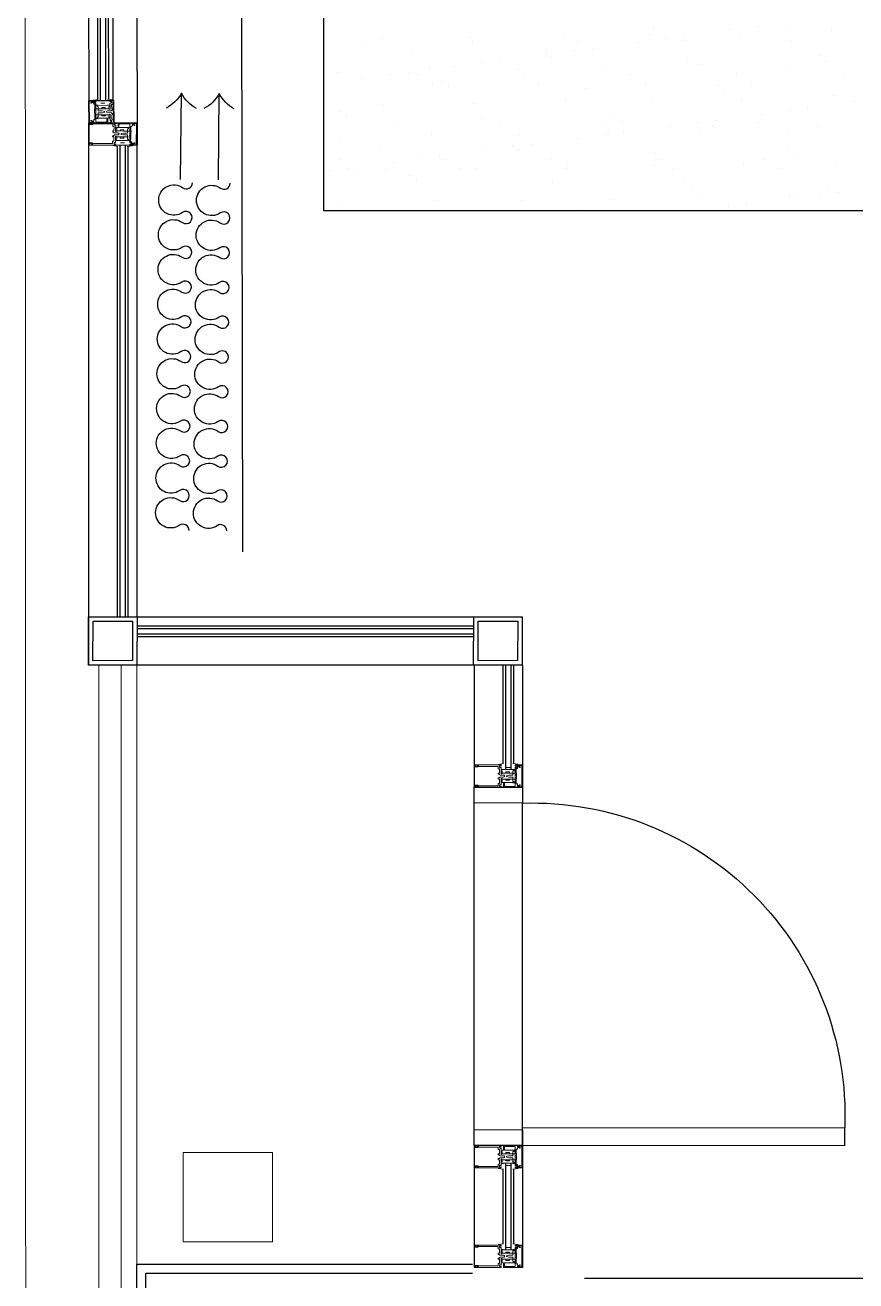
# Model space of a CAD drawing. Extents: x -678889171 to 586587, y -792238163 to 335485.
# Drawn here: x 66737 to 68593, y 58947 to 61753 of the extents above; entities that cross this region are included whole.
import ezdxf
from ezdxf.xclip import XClip

# ---------------------------------------------------------------- set-up
doc = ezdxf.new("R2010")
doc.units = 0
doc.header["$MEASUREMENT"] = 0
doc.header["$XCLIPFRAME"] = 2
doc.layers.get('0').update_dxf_attribs({"color": 8})
for name, color, linetype in [('9TH-FURN$0$I-EQPM', 252, 'Continuous'), ('9TH-FURN$0$I-FURN-FLOR', 252, 'Continuous'), ('9TH-FURN$0$I-FURN-PATT', 252, 'Continuous'), ('XR-A-9TH-FLOOR$0$A-SITE-PATT', 252, 'Continuous'), ('XR-A-9TH-FLOOR$0$A-WALL', 252, 'Continuous'), ('XR-A-TYP 00(OUTER)$0$A-DOOR', 252, 'Continuous'), ('XR-A-TYP 00(OUTER)$0$A-GLAZ', 252, 'Continuous'), ('XR-A-TYP 00(OUTER)$0$A-SEC-CLAD', 252, 'Continuous'), ('XR-A-TYP 00(OUTER)$0$A-SITE-PATT', 252, 'Continuous'), ('XR-A-TYP-4TH TO 10TH (OUTER)$0$A-DIM-IN', 252, 'Continuous'), ('XR-A-TYP-4TH TO 10TH (OUTER)$0$A-WALL', 252, 'Continuous'), ('XR-A-TYP40$0$XR-A-TYP-3-5-9-10$0$A-WALL', 252, 'Continuous')]:
    doc.layers.add(name, color=color, linetype=linetype)
for name, color, linetype, lineweight in [('XR-A-TYP 00(OUTER)$0$A-WALL-CMU', 252, 'Continuous', 50), ('XR-A-TYP 00(OUTER)$0$Main entrance$0$A-ELEV-GLAZ', 252, 'Continuous', 20), ('XR-A-TYP 00(OUTER)$0$xref units$0$A-ELEV-P1', 252, 'Continuous', 9), ('XR-A-TYP 00(OUTER)$0$xref units$0$A-FLOR-HRAL-P2', 252, 'Continuous', 20), ('XR-A-TYP 01(OUTER)$0$xref units$0$A-ELEV-P1', 252, 'Continuous', 9), ('XR-balcony drain (Tower A)$0$dim-in-m', 252, 'Continuous', 0)]:
    doc.layers.add(name, color=color, linetype=linetype, lineweight=lineweight)

# ---------------------------------------------------------------- blocks, each defined once
blk = doc.blocks.new('9TH-FURN$0$XREF_1BR$0$05BDRAPE')
for points in [[(-500, 0, 0.608416), (-485.7, 27.6, -0.608416), (-450, 96.6, -0.608416), (-414.3, 27.7, 1.932003), (-385.7, 27.7, -0.608416), (-350, 96.6, -0.608416), (-314.3, 27.7, 1.932003), (-285.7, 27.7, -0.608416), (-250, 96.6, -0.608416), (-214.3, 27.7, 1.932003), (-185.7, 27.7, -0.608416), (-150, 96.6, -0.608416), (-114.3, 27.7, 1.932003), (-85.7, 27.7, -0.608416), (-50, 96.6, -0.608416), (-14.3, 27.7, 0.608436), (0, 0, -0.608416)], [(0, 0, 0.608416), (14.3, 27.7, -0.608416), (50, 96.6, -0.608416), (85.7, 27.7, 1.932003), (114.3, 27.7, -0.608416), (150, 96.6, -0.608416), (185.7, 27.7, 1.932003), (214.3, 27.7, -0.608416), (250, 96.6, -0.608416), (285.7, 27.7, 1.932003), (314.3, 27.7, -0.608416), (350, 96.6, -0.608416), (385.7, 27.7, 1.932003), (414.3, 27.7, -0.608416), (450, 96.6, -0.608416), (485.7, 27.7, 0.608436), (500, 0, -0.608416)]]:
    blk.add_lwpolyline(points, format="xyb")
blk = doc.blocks.new('9TH-FURN$0$XREF_1BR$0$GUEST T1')
blk.add_line((-974.1, -13.6), (-1214.4, -13.6))
for centre, start, end in [((-1258, 72.1), 296.9731, 333.1823), ((-1258, -99.3), 26.8177, 63.0269)]:
    blk.add_arc(centre, 96.2, start, end)
at = {"xscale": -0.9651072330830278, "yscale": 0.9651072330830278, "zscale": 0.9651072330830278}
blk.add_blockref('9TH-FURN$0$XREF_1BR$0$05BDRAPE', (-482.6, -46.6), dxfattribs=at)
blk = doc.blocks.new('XR-A-TYP 00(OUTER)$0$m')
at = {"layer": 'XR-A-TYP 00(OUTER)$0$Main entrance$0$A-ELEV-GLAZ'}
for p, q in [((12663.8, 190964.2, 0), (12662.7, 190933.4, 0)), ((12663.8, 190964.2, 0), (12663.6, 190960.2, 0)), ((12664.2, 190975.7, 0), (12663.8, 190966.3, 0)), ((12664.2, 190975.7, 0), (12663.8, 190966.3, 0)), ((12714.1, 190973.9, 0), (12664.2, 190975.7, 0)), ((12665.3, 190964.8, 0), (12664.4, 190964.8, 0)), ((12665.3, 190964.8, 0), (12664.4, 190964.8, 0)), ((12664.9, 190966.7, 0), (12665.2, 190974.4, 0)), ((12665.5, 190966.6, 0), (12664.9, 190966.7, 0)), ((12665.1, 190965, 0), (12665.5, 190965, 0)), ((12665.2, 190974.4, 0), (12713, 190972.7, 0)), ((12668, 190970.6, 0), (12665.7, 190966.8, 0)), ((12668, 190964.7, 0), (12668.1, 190967.5, 0)), ((12670.4, 190964.6, 0), (12668, 190964.7, 0)), ((12668.1, 190967.5, 0), (12669.5, 190969.7, 0)), ((12671.6, 190961.6, 0), (12671.6, 190963.3, 0)), ((12681.8, 190961.3, 0), (12671.6, 190961.6, 0)), ((12682.3, 190961.8, 0), (12681.8, 190961.3, 0)), ((12688.4, 190961.6, 0), (12682.3, 190961.8, 0)), ((12685.8, 190959, 0), (12685.9, 190961.7, 0)), ((12688.7, 190961.2, 0), (12688.4, 190961.6, 0)), ((12689, 190961.6, 0), (12688.7, 190961.2, 0)), ((12695, 190961.3, 0), (12689, 190961.6, 0)), ((12691.4, 190958.8, 0), (12691.5, 190961.5, 0)), ((12695.5, 190960.8, 0), (12695, 190961.3, 0)), ((12705.7, 190960.4, 0), (12695.5, 190960.8, 0)), ((12705.8, 190962, 0), (12705.7, 190960.4, 0)), ((12709.5, 190963.2, 0), (12707.1, 190963.3, 0)), ((12708.4, 190968.3, 0), (12709.6, 190966, 0)), ((12708.9, 190961.4, 0), (12710.8, 190961.3, 0)), ((12709.6, 190966, 0), (12709.5, 190963.2, 0)), ((12712, 190965.1, 0), (12709.9, 190969.1, 0)), ((12712.8, 190965, 0), (12712.1, 190965, 0)), ((12712.1, 190963.3, 0), (12712.5, 190963.3, 0)), ((12713.1, 190963, 0), (12712.3, 190963.1, 0)), ((12713, 190972.7, 0), (12712.8, 190965, 0)), ((12713.6, 190958.5, 0), (12713.7, 190962.4, 0)), ((12713.8, 190964.5, 0), (12714.1, 190973.9, 0)), ((12716.3, 190952.6, 0), (12715.1, 190964.1, 0)), ((12662.7, 190933.4, 0), (12670.5, 190933.1, 0)), ((12664.9, 190936.7, 0), (12665.7, 190958.5, 0)), ((12670.6, 190935.2, 0), (12666.1, 190935.4, 0)), ((12667, 190959.7, 0), (12683.8, 190959.1, 0)), ((12671.1, 190933.7, 0), (12671.2, 190934.5, 0)), ((12674, 190955.5, 0), (12673.1, 190929, 0)), ((12673.7, 190959.4, 0), (12673.6, 190954.2, 0)), ((12676.6, 190954.1, 0), (12676.7, 190955.4, 0)), ((12681.8, 190953.9, 0), (12676.6, 190954.1, 0)), ((12678.6, 190938.1, 0), (12678.9, 190946, 0)), ((12681.2, 190938, 0), (12678.6, 190938.1, 0)), ((12678.9, 190946, 0), (12681.5, 190945.9, 0)), ((12681.8, 190953.9, 0), (12680.9, 190929.2, 0)), ((12680.9, 190930.1, 0), (12681.2, 190938, 0)), ((12681.5, 190945.9, 0), (12681.8, 190953.9, 0)), ((12681.8, 190953.9, 0), (12682, 190959.2, 0)), ((12682.6, 190953.8, 0), (12681.8, 190953.9, 0)), ((12683.1, 190953.8, 0), (12681.8, 190953.9, 0)), ((12683.3, 190959.1, 0), (12682, 190959.2, 0)), ((12683, 190954.1, 0), (12682.6, 190953.8, 0)), ((12683.3, 190953.8, 0), (12683, 190954.1, 0)), ((12684.8, 190953.8, 0), (12683.3, 190953.8, 0)), ((12683.8, 190959.1, 0), (12684.1, 190958.8, 0)), ((12684.1, 190958.8, 0), (12684.5, 190959.1, 0)), ((12684.5, 190959.1, 0), (12692.7, 190958.8, 0)), ((12685.1, 190954.1, 0), (12684.8, 190953.8, 0)), ((12685.4, 190953.7, 0), (12685.1, 190954.1, 0)), ((12685.5, 190933, 0), (12685.3, 190924.9, 0)), ((12686.3, 190953.7, 0), (12685.4, 190953.7, 0)), ((12686, 190944.6, 0), (12686.3, 190953.7, 0)), ((12687, 190940, 0), (12686, 190944.6, 0)), ((12690.2, 190944.5, 0), (12688.8, 190939.9, 0)), ((12689.5, 190924.8, 0), (12689.8, 190932.8, 0)), ((12690.5, 190953.6, 0), (12690.2, 190944.5, 0)), ((12691.4, 190953.5, 0), (12690.5, 190953.6, 0)), ((12691.7, 190953.8, 0), (12691.4, 190953.5, 0)), ((12692, 190953.5, 0), (12691.7, 190953.8, 0)), ((12693.5, 190953.4, 0), (12692, 190953.5, 0)), ((12692.7, 190958.8, 0), (12693, 190958.4, 0)), ((12693, 190958.4, 0), (12693.3, 190958.8, 0)), ((12693.3, 190958.8, 0), (12708.1, 190958.2, 0)), ((12693.9, 190953.8, 0), (12693.5, 190953.4, 0)), ((12695, 190953.4, 0), (12693.7, 190953.4, 0)), ((12695.2, 190958.7, 0), (12693.9, 190958.7, 0)), ((12694.2, 190953.4, 0), (12693.9, 190953.8, 0)), ((12694.1, 190928.8, 0), (12695, 190953.4, 0)), ((12695, 190953.4, 0), (12694.2, 190953.4, 0)), ((12694.2, 190929.6, 0), (12694.5, 190937.5, 0)), ((12694.5, 190937.5, 0), (12697.1, 190937.4, 0)), ((12694.7, 190945.5, 0), (12695, 190953.4, 0)), ((12697.4, 190945.4, 0), (12694.7, 190945.5, 0)), ((12695.2, 190958.7, 0), (12695, 190953.4, 0)), ((12695, 190953.4, 0), (12700.2, 190953.2, 0)), ((12697.1, 190937.4, 0), (12697.4, 190945.4, 0)), ((12700.2, 190953.2, 0), (12700.2, 190954.5, 0)), ((12702.9, 190954.4, 0), (12701.9, 190928, 0)), ((12703.4, 190958.4, 0), (12703.2, 190953.1, 0)), ((12707.4, 190937.8, 0), (12707.7, 190946.9, 0)), ((12707.8, 190960.1, 0), (12707.9, 190960.4, 0)), ((12711.4, 190958.1, 0), (12713.1, 190958, 0)), ((12711.8, 190960.2, 0), (12711.8, 190960, 0)), ((12662.5, 190927.7, 0), (12660.3, 190868.4)), ((12662.5, 190927.7, 0), (12660.3, 190868.4)), ((12664.6, 190928, 0), (12662.9, 190928.1, 0)), ((12665.5, 190921.1, 0), (12664, 190878.4)), ((12664.2, 190925.9, 0), (12664.2, 190926.1, 0)), ((12667.1, 190924.7, 0), (12665.2, 190924.8, 0)), ((12670.4, 190921.3, 0), (12666, 190921.5, 0)), ((12675.4, 190927.6, 0), (12667.9, 190927.9, 0)), ((12668.2, 190926, 0), (12668.2, 190925.8, 0)), ((12670.9, 190924.2, 0), (12670.8, 190921.7, 0)), ((12680.7, 190923.8, 0), (12670.9, 190924.2, 0)), ((12675.7, 190927.3, 0), (12675.4, 190927.6, 0)), ((12675.7, 190928.9, 0), (12675.8, 190930.3, 0)), ((12676, 190927.6, 0), (12675.7, 190927.3, 0)), ((12675.8, 190930.3, 0), (12680.9, 190930.1, 0)), ((12681.9, 190927.4, 0), (12676, 190927.6, 0)), ((12680.6, 190921.4, 0), (12680.7, 190923.8, 0)), ((12682.7, 190920.9, 0), (12681, 190920.9, 0)), ((12681.1, 190929, 0), (12682, 190929, 0)), ((12682.2, 190928.8, 0), (12682.1, 190927.6, 0)), ((12683.9, 190923.7, 0), (12683.2, 190923.7, 0)), ((12683.2, 190923.7, 0), (12683.2, 190921.3, 0)), ((12691.4, 190923.4, 0), (12690.7, 190923.5, 0)), ((12691.3, 190921, 0), (12691.4, 190923.4, 0)), ((12693.4, 190920.5, 0), (12691.7, 190920.6, 0)), ((12692.8, 190927.2, 0), (12692.9, 190928.4, 0)), ((12698.9, 190926.8, 0), (12693, 190927, 0)), ((12693.1, 190928.6, 0), (12693.9, 190928.6, 0)), ((12703.7, 190923, 0), (12693.9, 190923.3, 0)), ((12693.9, 190923.3, 0), (12693.9, 190920.9, 0)), ((12699.3, 190929.4, 0), (12694.2, 190929.6, 0)), ((12699.2, 190926.5, 0), (12698.9, 190926.8, 0)), ((12699.5, 190926.8, 0), (12699.2, 190926.5, 0)), ((12699.3, 190928.1, 0), (12699.3, 190929.4, 0)), ((12707, 190926.5, 0), (12699.5, 190926.8, 0)), ((12702.3, 190926.7, 0), (12702.5, 190932, 0)), ((12703.7, 190920.6, 0), (12703.7, 190923, 0)), ((12708.5, 190920, 0), (12704.1, 190920.1, 0)), ((12706.6, 190924.4, 0), (12706.6, 190924.6, 0)), ((12707.4, 190876.8), (12708.9, 190919.5, 0)), ((12709.5, 190923.2, 0), (12707.6, 190923.3, 0)), ((12712, 190926.3, 0), (12710.3, 190926.4, 0)), ((12710.3, 190866.6), (12712.4, 190925.9, 0)), ((12710.6, 190924.5, 0), (12710.5, 190924.2, 0)), ((12715.5, 190931.5, 0), (12713.5, 190920.1, 0)), ((12662.4, 190876.9), (12664, 190878.4)), ((12662.4, 190874.9), (12662.4, 190876.9)), ((12707.4, 190876.8), (12708.8, 190875.3)), ((12660.7, 190868.2), (12661.9, 190869.3)), ((12661.9, 190869.3), (12663.9, 190874.2)), ((12663.9, 190874.2), (12663, 190874.3)), ((12708.1, 190872.7), (12707.2, 190872.7)), ((12707.2, 190872.7), (12708.9, 190867.7)), ((12708.8, 190875.3), (12708.7, 190873.3)), ((12708.9, 190867.7), (12709.9, 190866.5))]:
    blk.add_line(p, q, dxfattribs=at)
at = {"layer": 'XR-A-TYP 00(OUTER)$0$Main entrance$0$A-ELEV-GLAZ', "elevation": 0}
blk.add_lwpolyline([(12709.6, 190866, 0.668179), (12709.8, 190866.3), (12708.1, 190868.2), (12707.1, 190868.2), (12707.2, 190872.7), (12707.9, 190872.7), (12706.6, 190875.1, 0.767327), (12706, 190875), (12705.7, 190867.4), (12665, 190868.9), (12665.2, 190876.4, 0.767327), (12664.7, 190876.6), (12663.2, 190874.3), (12663.9, 190874.2), (12663.7, 190869.7), (12662.7, 190869.8), (12660.8, 190868.1, 0.668179), (12661, 190867.7)], format="xyb", close=True, dxfattribs=at)
at = {"layer": 'XR-A-TYP 00(OUTER)$0$Main entrance$0$A-ELEV-GLAZ'}
for centre, radius, start, end in [((12665.1, 190966.2, 0), 1.27, 177.9564, 267.9564), ((12664.4, 190964.1, 0), 0.635, 87.9564, 177.9564), ((12664.4, 190964.1, 0), 0.635, 87.9564, 177.9564), ((12665.3, 190965.8, 0), 1.06, 267.9564, 69.2935), ((12665.5, 190965.8, 0), 0.847, 267.9564, 87.9564), ((12668.8, 190970.1, 0), 0.847, 327.9564, 147.9564), ((12670.4, 190963.3, 0), 1.27, 357.9564, 87.9564), ((12707.1, 190962, 0), 1.27, 87.9564, 177.9564), ((12708.9, 190960.3, 0), 1.06, 87.9564, 177.9564), ((12709.2, 190968.7, 0), 0.847, 27.9564, 207.9564), ((12710.8, 190960.2, 0), 1.06, 357.9564, 87.9564), ((12712.3, 190964.1, 0), 1.06, 106.6194, 267.9564), ((12712.1, 190964.1, 0), 0.847, 87.9564, 267.9564), ((12712.5, 190964.5, 0), 1.27, 267.9564, 357.9564), ((12713.1, 190962.4, 0), 0.635, 357.9564, 87.9564), ((12666.2, 190936.6, 0), 1.27, 177.9564, 267.9564), ((12666.9, 190958.4, 0), 1.27, 87.9564, 177.9564), ((12670.5, 190933.7, 0), 0.635, 267.9564, 357.9564), ((12670.5, 190934.6, 0), 0.635, 357.9564, 87.9564), ((12675.4, 190955.4, 0), 1.32, 357.9564, 177.9564), ((12687.7, 190932.9, 0), 2.12, 357.9564, 177.9564), ((12687.9, 190940.2, 0), 0.911, 192.9564, 342.9564), ((12701.5, 190954.5, 0), 1.32, 357.9564, 177.9564), ((12709.7, 190960.1, 0), 1.91, 177.9564, 223.1461), ((12708.1, 190958.5, 0), 0.318, 267.9564, 43.1461), ((12711.4, 190958.4, 0), 0.318, 132.7668, 267.9564), ((12709.9, 190960.1, 0), 1.91, 312.7668, 357.9564), ((12713.2, 190958.5, 0), 0.423, 267.9564, 357.9564), ((12662.9, 190927.6, 0), 0.423, 87.9564, 177.9564), ((12666.1, 190926.1, 0), 1.91, 132.7668, 177.9564), ((12665.3, 190925.9, 0), 1.06, 177.9564, 267.9564), ((12664.6, 190927.7, 0), 0.318, 312.7668, 87.9564), ((12665.9, 190921.1, 0), 0.423, 87.9564, 177.9564), ((12667.1, 190925.8, 0), 1.06, 267.9564, 357.9564), ((12667.9, 190927.6, 0), 0.318, 87.9564, 223.1461), ((12666.3, 190926, 0), 1.91, 357.9564, 43.1461), ((12670.4, 190921.7, 0), 0.423, 267.9564, 357.9564), ((12674.4, 190929, 0), 1.32, 177.9564, 357.9564), ((12681, 190921.4, 0), 0.423, 177.9564, 267.9564), ((12681.1, 190929.2, 0), 0.212, 177.9564, 267.9564), ((12681.9, 190927.6, 0), 0.212, 267.9564, 357.9564), ((12681.9, 190928.8, 0), 0.212, 357.9564, 87.9564), ((12682.7, 190921.3, 0), 0.423, 267.9564, 357.9564), ((12684, 190925, 0), 1.27, 267.9564, 357.9564), ((12690.8, 190924.7, 0), 1.27, 177.9564, 267.9564), ((12691.7, 190921, 0), 0.423, 177.9564, 267.9564), ((12693, 190927.2, 0), 0.212, 177.9564, 267.9564), ((12693.1, 190928.4, 0), 0.212, 87.9564, 177.9564), ((12693.4, 190920.9, 0), 0.423, 267.9564, 357.9564), ((12693.9, 190928.8, 0), 0.212, 267.9564, 357.9564), ((12700.6, 190928, 0), 1.32, 177.9564, 357.9564), ((12704.1, 190920.5, 0), 0.423, 177.9564, 267.9564), ((12708.5, 190924.5, 0), 1.91, 132.7668, 177.9564), ((12707.6, 190924.4, 0), 1.06, 177.9564, 267.9564), ((12707, 190926.2, 0), 0.318, 312.7668, 87.9564), ((12708.5, 190919.5, 0), 0.423, 357.9564, 87.9564), ((12709.5, 190924.3, 0), 1.06, 267.9564, 357.9564), ((12710.3, 190926.1, 0), 0.318, 87.9564, 223.1461), ((12708.6, 190924.5, 0), 1.91, 357.9564, 43.1461), ((12712, 190925.9, 0), 0.423, 357.9564, 87.9564), ((12660.6, 190868.4), 0.211, 177.9564, 312.9564), ((12663, 190874.9), 0.635, 177.9564, 267.9564), ((12708.1, 190873.3), 0.635, 267.9564, 357.9564), ((12710.1, 190866.6), 0.211, 222.9564, 357.9564)]:
    blk.add_arc(centre, radius, start, end, dxfattribs=at)
blk = doc.blocks.new('XR-A-TYP 00(OUTER)$0$conc w')
at = {"layer": 'XR-A-TYP 00(OUTER)$0$Main entrance$0$A-ELEV-GLAZ'}
for p, q in [((83819.6, 6992.5), (83819.6, 6983.1)), ((83869.6, 6992.5), (83819.6, 6992.5)), ((83819.6, 6992.5), (83819.6, 6983.1)), ((83820.7, 6983.5), (83820.7, 6991.2)), ((83820.7, 6991.2), (83868.5, 6991.2)), ((83823.6, 6987.5), (83821.4, 6983.7)), ((83823.8, 6984.5), (83825.1, 6986.7)), ((83864.1, 6986.7), (83865.4, 6984.5)), ((83867.8, 6983.7), (83865.5, 6987.5)), ((83868.5, 6991.2), (83868.5, 6983.5)), ((83869.6, 6983.1), (83869.6, 6992.5)), ((83819.6, 6981), (83819.6, 6977)), ((83819.6, 6981), (83819.6, 6950.2)), ((83821.1, 6981.6), (83820.2, 6981.6)), ((83821.1, 6981.6), (83820.2, 6981.6)), ((83821.3, 6983.5), (83820.7, 6983.5)), ((83820.9, 6981.8), (83821.3, 6981.8)), ((83821.7, 6953.5), (83821.7, 6975.3)), ((83823, 6976.6), (83839.8, 6976.6)), ((83823.8, 6981.6), (83823.8, 6984.5)), ((83826.2, 6981.6), (83823.8, 6981.6)), ((83827.5, 6978.7), (83827.5, 6980.3)), ((83837.7, 6978.7), (83827.5, 6978.7)), ((83829.7, 6976.6), (83829.7, 6971.3)), ((83830.2, 6972.6), (83830.2, 6946.2)), ((83832.8, 6971.3), (83832.8, 6972.6)), ((83838, 6971.3), (83832.8, 6971.3)), ((83835.3, 6955.4), (83835.3, 6963.4)), ((83835.3, 6963.4), (83838, 6963.4)), ((83838.2, 6979.3), (83837.7, 6978.7)), ((83838, 6971.3), (83838, 6976.6)), ((83839.3, 6976.6), (83838, 6976.6)), ((83838.8, 6971.3), (83838, 6971.3)), ((83838, 6971.3), (83838, 6946.7)), ((83839.3, 6971.3), (83838, 6971.3)), ((83838, 6963.4), (83838, 6971.3)), ((83844.3, 6979.3), (83838.2, 6979.3)), ((83839.1, 6971.6), (83838.8, 6971.3)), ((83839.5, 6971.3), (83839.1, 6971.6)), ((83841, 6971.3), (83839.5, 6971.3)), ((83839.8, 6976.6), (83840.2, 6976.3)), ((83840.2, 6976.3), (83840.5, 6976.6)), ((83840.5, 6976.6), (83848.7, 6976.6)), ((83841.3, 6971.6), (83841, 6971.3)), ((83841.6, 6971.3), (83841.3, 6971.6)), ((83842.5, 6971.3), (83841.6, 6971.3)), ((83841.8, 6976.6), (83841.8, 6979.3)), ((83842.5, 6962.2), (83842.5, 6971.3)), ((83843.7, 6957.6), (83842.5, 6962.2)), ((83844.6, 6978.9), (83844.3, 6979.3)), ((83844.9, 6979.3), (83844.6, 6978.9)), ((83850.9, 6979.3), (83844.9, 6979.3)), ((83846.7, 6962.2), (83845.5, 6957.6)), ((83847.6, 6971.3), (83846.7, 6971.3)), ((83846.7, 6971.3), (83846.7, 6962.2)), ((83847.4, 6976.6), (83847.4, 6979.3)), ((83847.9, 6971.6), (83847.6, 6971.3)), ((83848.2, 6971.3), (83847.9, 6971.6)), ((83849.7, 6971.3), (83848.2, 6971.3)), ((83848.7, 6976.6), (83849, 6976.3)), ((83849, 6976.3), (83849.4, 6976.6)), ((83849.4, 6976.6), (83864.1, 6976.6)), ((83850.1, 6971.6), (83849.7, 6971.3)), ((83851.2, 6976.6), (83849.9, 6976.6)), ((83851.2, 6971.3), (83849.9, 6971.3)), ((83850.4, 6971.3), (83850.1, 6971.6)), ((83851.2, 6971.3), (83850.4, 6971.3)), ((83851.5, 6978.7), (83850.9, 6979.3)), ((83851.2, 6976.6), (83851.2, 6971.3)), ((83851.2, 6971.3), (83856.4, 6971.3)), ((83851.2, 6963.4), (83851.2, 6971.3)), ((83851.2, 6946.7), (83851.2, 6971.3)), ((83853.9, 6963.4), (83851.2, 6963.4)), ((83861.7, 6978.7), (83851.5, 6978.7)), ((83853.9, 6955.4), (83853.9, 6963.4)), ((83856.4, 6971.3), (83856.4, 6972.6)), ((83859, 6972.6), (83859, 6946.2)), ((83859.4, 6976.6), (83859.4, 6971.3)), ((83861.7, 6980.3), (83861.7, 6978.7)), ((83865.4, 6981.6), (83863, 6981.6)), ((83863.8, 6978.5), (83863.8, 6978.7)), ((83864.1, 6956.2), (83864.1, 6965.3)), ((83864.9, 6979.8), (83866.7, 6979.8)), ((83865.4, 6984.5), (83865.4, 6981.6)), ((83867.4, 6976.6), (83869.2, 6976.6)), ((83867.8, 6978.7), (83867.8, 6978.5)), ((83868.5, 6983.5), (83867.9, 6983.5)), ((83867.9, 6981.8), (83868.3, 6981.8)), ((83869, 6981.6), (83868.1, 6981.6)), ((83869.6, 6977), (83869.6, 6981)), ((83872.5, 6971.3), (83870.9, 6982.7)), ((83819.6, 6950.2), (83827.4, 6950.2)), ((83819.6, 6944.4), (83819.6, 6936.2, 0)), ((83819.6, 6944.4), (83819.6, 6936.4)), ((83819.6, 6936.2), (83869.6, 6936.2)), ((83821.8, 6944.9), (83820, 6944.9)), ((83821.4, 6942.7), (83821.4, 6943)), ((83824.3, 6941.7), (83822.5, 6941.7)), ((83822.9, 6938), (83822.9, 6937.5, 0)), ((83866.3, 6937.5), (83822.9, 6937.5)), ((83827.4, 6952.3), (83823, 6952.3)), ((83827.7, 6938.4), (83823.3, 6938.4)), ((83832.5, 6944.9), (83825.1, 6944.9)), ((83825.4, 6943), (83825.4, 6942.7)), ((83828.1, 6950.8), (83828.1, 6951.6)), ((83838, 6941.2), (83828.2, 6941.2)), ((83828.2, 6941.2), (83828.2, 6938.8)), ((83832.8, 6944.5), (83832.5, 6944.9)), ((83832.8, 6947.5), (83838, 6947.5)), ((83832.8, 6946.2), (83832.8, 6947.5)), ((83833.1, 6944.9), (83832.8, 6944.5)), ((83839, 6944.9), (83833.1, 6944.9)), ((83838, 6955.4), (83835.3, 6955.4)), ((83838, 6947.5), (83838, 6955.4)), ((83838, 6938.8), (83838, 6941.2)), ((83838.2, 6946.5), (83839, 6946.5)), ((83840.1, 6938.4), (83838.4, 6938.4)), ((83839.2, 6946.3), (83839.2, 6945.1)), ((83841.2, 6941.2), (83840.5, 6941.2)), ((83840.5, 6941.2), (83840.5, 6938.8)), ((83842.5, 6950.6), (83842.5, 6942.5)), ((83846.7, 6942.5), (83846.7, 6950.6)), ((83848.7, 6941.2), (83848, 6941.2)), ((83848.7, 6938.8), (83848.7, 6941.2)), ((83850.8, 6938.4), (83849.1, 6938.4)), ((83850, 6945.1), (83850, 6946.3)), ((83850.2, 6946.5), (83851, 6946.5)), ((83856.1, 6944.9), (83850.2, 6944.9)), ((83851.2, 6955.4), (83853.9, 6955.4)), ((83851.2, 6947.5), (83851.2, 6955.4)), ((83856.4, 6947.5), (83851.2, 6947.5)), ((83861, 6941.2), (83851.2, 6941.2)), ((83851.2, 6941.2), (83851.2, 6938.8)), ((83856.4, 6944.5), (83856.1, 6944.9)), ((83856.4, 6946.2), (83856.4, 6947.5)), ((83856.7, 6944.9), (83856.4, 6944.5)), ((83864.1, 6944.9), (83856.7, 6944.9)), ((83859.4, 6944.9), (83859.4, 6950.2)), ((83861, 6938.8), (83861, 6941.2)), ((83865.9, 6938.4), (83861.4, 6938.4)), ((83863.8, 6942.7), (83863.8, 6943)), ((83866.7, 6941.7), (83864.9, 6941.7)), ((83866.3, 6937.5, 0), (83866.3, 6938)), ((83869.2, 6944.9), (83867.4, 6944.9)), ((83867.8, 6943), (83867.8, 6942.7)), ((83869.6, 6936.2, 0), (83869.6, 6944.4)), ((83872.5, 6950.2), (83870.9, 6938.7))]:
    blk.add_line(p, q, dxfattribs=at)
for centre, radius, start, end in [((83824.4, 6987.1), 0.847, 330, 150), ((83864.8, 6987.1), 0.847, 30, 210), ((83820.9, 6983.1), 1.27, 180, 270), ((83820.2, 6981), 0.635, 90, 180), ((83820.2, 6981), 0.635, 90, 180), ((83821.1, 6982.7), 1.06, 270, 71.3371), ((83821.3, 6982.7), 0.847, 270, 90), ((83823, 6975.3), 1.27, 90, 180), ((83826.2, 6980.3), 1.27, 360, 90), ((83831.5, 6972.6), 1.32, 360, 180), ((83857.7, 6972.6), 1.32, 360, 180), ((83863, 6980.3), 1.27, 90, 180), ((83864.9, 6978.7), 1.06, 90, 180), ((83865.7, 6978.5), 1.91, 180, 225.1897), ((83864.1, 6976.9), 0.318, 270, 45.1897), ((83866.7, 6978.7), 1.06, 360, 90), ((83868.1, 6982.7), 1.06, 108.6629, 270), ((83867.9, 6982.7), 0.847, 90, 270), ((83867.4, 6976.9), 0.318, 134.8103, 270), ((83865.9, 6978.5), 1.91, 314.8103, 360), ((83868.3, 6983.1), 1.27, 270, 360), ((83869, 6981), 0.635, 360, 90), ((83869.2, 6977), 0.423, 270, 0), ((83820, 6944.4), 0.423, 90, 180), ((83823.3, 6943), 1.91, 134.8103, 180), ((83822.5, 6942.7), 1.06, 180, 270), ((83823, 6953.5), 1.27, 180, 270), ((83821.8, 6944.5), 0.318, 314.8103, 90), ((83823.3, 6938), 0.423, 90, 180), ((83824.3, 6942.7), 1.06, 270, 360), ((83825.1, 6944.5), 0.318, 90, 225.1897), ((83823.5, 6943), 1.91, 360, 45.1897), ((83827.4, 6951.6), 0.635, 360, 90), ((83827.4, 6950.8), 0.635, 270, 360), ((83827.7, 6938.8), 0.423, 270, 360), ((83831.5, 6946.2), 1.32, 180, 360), ((83838.2, 6946.7), 0.212, 180, 270), ((83838.4, 6938.8), 0.423, 180, 270), ((83839, 6946.3), 0.212, 360, 90), ((83839, 6945.1), 0.212, 270, 360), ((83840.1, 6938.8), 0.423, 270, 360), ((83841.2, 6942.5), 1.27, 270, 360), ((83844.6, 6950.6), 2.12, 360, 180), ((83844.6, 6957.8), 0.911, 195, 345), ((83848, 6942.5), 1.27, 180, 270), ((83849.1, 6938.8), 0.423, 180, 270), ((83850.2, 6946.3), 0.212, 90, 180), ((83850.2, 6945.1), 0.212, 180, 270), ((83850.8, 6938.8), 0.423, 270, 0), ((83851, 6946.7), 0.212, 270, 360), ((83857.7, 6946.2), 1.32, 180, 360), ((83861.4, 6938.8), 0.423, 180, 270), ((83865.7, 6943), 1.91, 134.8103, 180), ((83864.9, 6942.7), 1.06, 180, 270), ((83864.1, 6944.5), 0.318, 314.8103, 90), ((83865.9, 6938), 0.423, 0, 90), ((83866.7, 6942.7), 1.06, 270, 360), ((83867.4, 6944.5), 0.318, 90, 225.1897), ((83865.9, 6943), 1.91, 360, 45.1897), ((83869.2, 6944.4), 0.423, 360, 90)]:
    blk.add_arc(centre, radius, start, end, dxfattribs=at)
blk = doc.blocks.new('XR-A-TYP 00(OUTER)$0$1300 w')
at = {"layer": 'XR-A-TYP 00(OUTER)$0$A-GLAZ', "extrusion": (1.72497e-12, 3.90388e-14, -1)}
for p, q in [((-10088, 80559.7, 0), (-10037.2, 80559.7, 0)), ((-10088, 80559.7, 0), (-10087.8, 80451.9, 0)), ((-10087.1, 80560.4, 0), (-8785.6, 80553, 0)), ((-10087.1, 80560.4, 0), (-8785.6, 80553, 0)), ((-10037.2, 80559.7, 0), (-10037.8, 80451.7, 0)), ((-9412.3, 80554.5, 0), (-9412.9, 80446.5, 0)), ((-9362.3, 80554.2, 0), (-9362.9, 80446.2, 0)), ((-9362.4, 80530.3, 0), (-8786, 80527.1, 0)), ((-9359.4, 80536.3, 0), (-8788.6, 80533.1, 0)), ((-8786, 80553.1, 0), (-8786.3, 80499.1, 0)), ((-8786.1, 80533.1, 0), (-8785.9, 80533.1, 0)), ((-8736, 80552.8, 0), (-8736.6, 80444.8, 0)), ((-8736, 80552.8, 0), (-8687.1, 80552.5, 0)), ((-8687.1, 80552.5, 0), (-8686.6, 80444.5, 0)), ((-10087.5, 80506.4, 0), (-8786.4, 80499.1, 0)), ((-10037.8, 80451.7, 0), (-10037.4, 80509.7, 0)), ((-9987.8, 80451.4, 0), (-9986.6, 80505.4, 0)), ((-9362.5, 80518.3, 0), (-8786.2, 80515.1, 0)), ((-9359.1, 80512.3, 0), (-8788.9, 80509.1, 0)), ((-9412.7, 80474.6, 0), (-9987.2, 80477.8, 0)), ((-9412.7, 80486.6, 0), (-9986.9, 80489.8, 0)), ((-9412.8, 80468.6, 0), (-9984.7, 80471.8, 0)), ((-9412.6, 80492.6, 0), (-9984.4, 80495.8, 0)), ((-10087.8, 80452.4, 0), (-8686.6, 80444.5, 0))]:
    blk.add_line(p, q, dxfattribs=at)
at = {"layer": 'XR-A-TYP 00(OUTER)$0$A-SITE-PATT', "zscale": -1}
for name, p, rotation in [('XR-A-TYP 00(OUTER)$0$m', (-4777.3, 271774.9, 0), 182.2189374170677), ('XR-A-TYP 00(OUTER)$0$conc w', (-93209.8, 73306.2, 0), 0.1752235276728038), ('XR-A-TYP 00(OUTER)$0$conc w', (74435.9, 87696.4, 0), 180.1752226497983)]:
    blk.add_blockref(name, p, dxfattribs=dict(at, rotation=rotation))
at = {"layer": 'XR-A-TYP 00(OUTER)$0$A-SITE-PATT'}
for name, p, xscale, zscale, rotation in [('XR-A-TYP 00(OUTER)$0$m', (-15540.7, 271718.9, 0), -0.9999999999999993, -0.9999999999999993, 178.2434055271635), ('XR-A-TYP 00(OUTER)$0$conc w', (74978.5, 72393.8, 0), -1, -1, 359.2024426718495), ('XR-A-TYP 00(OUTER)$0$conc w', (-93751.8, 88611, 0), -1, -1, 179.2024435497245)]:
    blk.add_blockref(name, p, dxfattribs=dict(at, xscale=xscale, zscale=zscale, rotation=rotation))
blk = doc.blocks.new('XR-A-TYP 00(OUTER)$0$D1')
at = {"layer": 'XR-A-TYP 00(OUTER)$0$A-DOOR', "extrusion": (-2.40084e-09, -2.24279e-08, 1), "elevation": 0}
for points in [[(66309, 178847.8), (66344, 178846.8), (66346.5, 178954.8), (66311.5, 178955.7), (66309, 178847.8)], [(67073.7, 178826.6), (67108.7, 178825.7), (67111.2, 178933.7), (67076.2, 178934.6), (67073.7, 178826.6)]]:
    blk.add_lwpolyline(points, dxfattribs=at)
for points in [[(67076.2, 178934.6, -0.001328), (66346.5, 178954.8, -0.000542)], [(67073.5, 178826.4, -0.001345), (66344, 178846.8, -0.000388)], [(67089.2, 178105.8, -0.000073), (67049.2, 178106.8, -0.000073)]]:
    blk.add_lwpolyline(points, format="xyb", dxfattribs=at)
at = {"layer": 'XR-A-TYP 00(OUTER)$0$A-DOOR', "extrusion": (-2.40828e-09, -2.24517e-08, 1), "elevation": 0}
blk.add_lwpolyline([(67089.2, 178105.8), (67108.7, 178825.6), (67068.8, 178826.7), (67049.2, 178106.8)], dxfattribs=at)
at = {"layer": 'XR-A-TYP 00(OUTER)$0$A-DOOR'}
blk.add_arc((67041.7, 178805.7, 0), 698.9, 176.6234, 270.6138, dxfattribs=at)
blk = doc.blocks.new('XR-A-TYP 00(OUTER)$0$corner1')
at = {"layer": 'XR-A-TYP 00(OUTER)$0$A-GLAZ'}
for points in [[(67874.9, 8251.7), (67981.1, 8229.8), (67958.8, 8124.2), (67852.6, 8146)], [(67882.6, 8239.9), (67969.2, 8222.1), (67951.1, 8136), (67864.5, 8153.8)]]:
    blk.add_lwpolyline(points, close=True, dxfattribs=at)
blk = doc.blocks.new('XR-A-TYP 00(OUTER)')
at = {"layer": 'XR-A-TYP 00(OUTER)$0$A-GLAZ'}
for p, q in [((69678.7, 47963.3), (69678.7, 46800.7)), ((69742.7, 47960.1), (69742.7, 46908.7)), ((69748.7, 47962.8), (69748.7, 46908.7)), ((69760.7, 47962.7), (69760.7, 46908.7)), ((69766.7, 47960), (69766.7, 46908.7)), ((69786.7, 47963.3), (69786.7, 46908.7)), ((69786.7, 46908.7), (70647.7, 46908.7)), ((69786.7, 46888.7), (70539.2, 46888.7)), ((70647.6, 46888.7), (70647.7, 46888.7)), ((69786.7, 46882.7), (70539.2, 46882.7)), ((69786.7, 46870.7), (70539.1, 46870.7)), ((69786.7, 46864.7), (70539.1, 46864.7)), ((70647.5, 46864.7), (70647.7, 46864.7)), ((70647.6, 46882.7), (70647.7, 46882.7)), ((70647.6, 46870.7), (70647.7, 46870.7)), ((70540, 46800.7), (69678.7, 46800.7)), ((70540, 46800.7), (70540, 46527.9)), ((70604, 46800.7), (70604, 46580.5)), ((70610, 46800.7), (70610, 46567.3)), ((70622, 46800.7), (70622, 46567.3)), ((70628, 46800.7), (70628, 46580.6)), ((70648, 46800.7), (70648, 46527.9)), ((70648, 46527.4, 0), (70540, 46527.9)), ((70540, 45727.9), (70648, 45727.4, 0)), ((70540, 45727.9), (70540, 45455)), ((70648, 45727.4), (70648, 45455)), ((70610, 45688), (70610, 45494.4)), ((70622, 45688), (70622, 45494.4)), ((70604, 45674.7), (70604, 45507.7)), ((70628, 45674.6), (70628, 45507.7))]:
    blk.add_line(p, q, dxfattribs=at)
at = {"layer": 'XR-A-TYP 00(OUTER)$0$A-SEC-CLAD'}
for points in [[(70536.7, 45042), (69786.8, 45042), (69786.8, 45462), (70536.7, 45462)], [(70536.7, 45062), (69806.8, 45062), (69806.8, 45442), (70536.7, 45442)]]:
    blk.add_lwpolyline(points, dxfattribs=at)
at = {"layer": 'XR-A-TYP 00(OUTER)$0$xref units$0$A-ELEV-P1'}
blk.add_lwpolyline([(69786.8, 43153.7), (69786.8, 46800.7)], dxfattribs=at)
at = {"layer": 'XR-A-TYP 00(OUTER)$0$xref units$0$A-FLOR-HRAL-P2'}
for points in [[(69701.8, 43153.7), (69701.8, 46800.7)], [(69751.8, 43153.7), (69751.8, 46800.7)]]:
    blk.add_lwpolyline(points, dxfattribs=at)
at = {"layer": 'XR-A-TYP 00(OUTER)$0$A-GLAZ', "extrusion": (8.08493e-12, -2.44394e-09, 1), "xscale": -1, "rotation": 89.69492803365306}
blk.add_blockref('XR-A-TYP 00(OUTER)$0$1300 w', (150184.1, 38847.4, 0), dxfattribs=at)
at = {"layer": 'XR-A-TYP 00(OUTER)$0$A-SITE-PATT'}
for name, p, rotation in [('XR-A-TYP 00(OUTER)$0$corner1', (4868.2, 25121.5), 11.6494206985276), ('XR-A-TYP 00(OUTER)$0$corner1', (5728.8, 25121.5), 11.6494206985276), ('XR-A-TYP 00(OUTER)$0$m', (-120657.7, 51577.2, 0), 272.0424301243616)]:
    blk.add_blockref(name, p, dxfattribs=dict(at, rotation=rotation))
at = {"layer": 'XR-A-TYP 00(OUTER)$0$A-SITE-PATT', "xscale": -1, "rotation": 267.9575698756384}
for p in [(-120657.7, 40678), (-120657.7, 39605.2, 0)]:
    blk.add_blockref('XR-A-TYP 00(OUTER)$0$m', p, dxfattribs=at)
at = {"layer": 'XR-A-TYP 00(OUTER)$0$A-WALL-CMU', "xscale": -0.999999999999999, "rotation": 88.42126752670848}
blk.add_blockref('XR-A-TYP 00(OUTER)$0$D1', (251254.7, 107883.9, 0), dxfattribs=at)
blk = doc.blocks.new('XR-balcony drain (Tower A)')
at = {"layer": 'XR-balcony drain (Tower A)$0$dim-in-m'}
blk.add_lwpolyline([(69890, 45512), (69890, 45712), (70090, 45712), (70090, 45512)], close=True, dxfattribs=at)
blk = doc.blocks.new('XR-A-TYP-4TH TO 10TH (OUTER)')
at = {"layer": 'XR-A-TYP-4TH TO 10TH (OUTER)$0$A-DIM-IN'}
ref = blk.add_blockref('XR-A-TYP 00(OUTER)', (0, 0), dxfattribs=at)
XClip(ref).set_block_clipping_path([(19908.0302680896, -24395.0039034439), (141486.3941120692, 77630.6383366612)])
at = {"layer": 'XR-A-TYP-4TH TO 10TH (OUTER)$0$A-WALL'}
blk.add_blockref('XR-balcony drain (Tower A)', (0, 0), dxfattribs=at)
blk = doc.blocks.new('XR-A-TYP 01(OUTER)')
at = {"layer": 'XR-A-TYP 01(OUTER)$0$xref units$0$A-ELEV-P1'}
blk.add_lwpolyline([(69541.6, 34075), (69537, 49313.3)], dxfattribs=at)
blk = doc.blocks.new('XR-A-TYP40')
at = {"layer": 'XR-A-TYP40$0$XR-A-TYP-3-5-9-10$0$A-WALL'}
blk.add_line((74175.1, 45430), (70786.7, 45430), dxfattribs=at)

msp = doc.modelspace()

# ---------------------------------------------------------------- linework, layer by layer
at = {"layer": '9TH-FURN$0$I-EQPM', "extrusion": (7.10514e-09, 7.24473e-08, 1)}
msp.add_line((67222.7, 60576.3, 0), (67217.4, 63801.3), dxfattribs=at)
at = {"layer": '9TH-FURN$0$I-FURN-FLOR'}
for p, q in [((67403.8, 61338.2, 0), (67403.7, 63138.2, 0)), ((70273.8, 61338.3, 0), (67403.8, 61338.2, 0))]:
    msp.add_line(p, q, dxfattribs=at)
at = {"layer": '9TH-FURN$0$I-FURN-PATT'}
for p, q in [((67938.5, 61732.8, 0), (67938.5, 61732.8, 0)), ((68133.5, 61731.9, 0), (68133.5, 61731.9, 0)), ((68141.4, 61748.6, 0), (68141.4, 61748.6, 0)), ((68208.3, 61728.5, 0), (68208.3, 61728.5, 0)), ((68311.8, 61742.1, 0), (68311.8, 61742.1, 0)), ((68332.9, 61734.4, 0), (68332.9, 61734.4, 0)), ((68373.8, 61750.3, 0), (68373.8, 61750.3, 0)), ((68446.3, 61745.9, 0), (68446.3, 61745.9, 0)), ((68538.7, 61741.8, 0), (68538.7, 61741.8, 0)), ((67499.2, 61716.5, 0), (67499.2, 61716.5, 0)), ((67533.3, 61722.9, 0), (67533.3, 61722.9, 0)), ((67732.7, 61725.4, 0), (67732.7, 61725.4, 0)), ((67736.5, 61716.9, 0), (67736.5, 61716.9, 0)), ((67973.8, 61717.3, 0), (67973.8, 61717.3, 0)), ((68003.2, 61701.5, 0), (68003.2, 61701.5, 0)), ((68106.7, 61715.1, 0), (68106.7, 61715.1, 0)), ((68168.7, 61723.3, 0), (68168.7, 61723.3, 0)), ((68211.1, 61717.7, 0), (68211.1, 61717.7, 0)), ((68448.4, 61718.2, 0), (68448.4, 61718.2, 0)), ((67602.9, 61688.4, 0), (67602.9, 61688.4, 0)), ((67798.1, 61674.5, 0), (67798.1, 61674.5, 0)), ((67898.2, 61694.6, 0), (67898.2, 61694.6, 0)), ((67901.6, 61688.1, 0), (67901.6, 61688.1, 0)), ((67912.3, 61681.7, 0), (67912.3, 61681.7, 0)), ((67963.5, 61696.3, 0), (67963.5, 61696.3, 0)), ((68217.2, 61679.1, 0), (68217.2, 61679.1, 0)), ((68512.6, 61685.2, 0), (68512.6, 61685.2, 0)), ((68526.6, 61672.3, 0), (68526.6, 61672.3, 0)), ((67435, 61647.5, 0), (67435, 61647.5, 0)), ((67593, 61647.5, 0), (67593, 61647.5, 0)), ((67614.9, 61642.8, 0), (67614.9, 61642.8, 0)), ((67640.8, 61654.9, 0), (67640.8, 61654.9, 0)), ((67696.5, 61661.1, 0), (67696.5, 61661.1, 0)), ((67758.4, 61669.3, 0), (67758.4, 61669.3, 0)), ((67835.8, 61654, 0), (67835.8, 61654, 0)), ((67852.2, 61643.2, 0), (67852.2, 61643.2, 0)), ((68035.2, 61656.5, 0), (68035.2, 61656.5, 0)), ((68089.5, 61643.6, 0), (68089.5, 61643.6, 0)), ((68241, 61663.9, 0), (68241, 61663.9, 0)), ((68326.8, 61644, 0), (68326.8, 61644, 0)), ((68436, 61663, 0), (68436, 61663, 0)), ((68564.1, 61644.5, 0), (68564.1, 61644.5, 0)), ((67409.7, 61621.9, 0), (67409.7, 61621.9, 0)), ((67491.4, 61634.1, 0), (67491.4, 61634.1, 0)), ((67553.3, 61642.3, 0), (67553.3, 61642.3, 0)), ((67647, 61622.3, 0), (67647, 61622.3, 0)), ((67669.2, 61627.7, 0), (67669.2, 61627.7, 0)), ((67683.2, 61614.8, 0), (67683.2, 61614.8, 0)), ((67884.3, 61622.7, 0), (67884.3, 61622.7, 0)), ((68121.6, 61623.2, 0), (68121.6, 61623.2, 0)), ((68283.5, 61618.3, 0), (68283.5, 61618.3, 0)), ((68358.9, 61623.6, 0), (68358.9, 61623.6, 0)), ((67988.1, 61612.2, 0), (67988.1, 61612.2, 0)), ((68297.5, 61605.4, 0), (68297.5, 61605.4, 0)), ((68337.7, 61587.6, 0), (68337.7, 61587.6, 0)), ((68543.5, 61595, 0), (68543.5, 61595, 0)), ((67440.1, 61560.8, 0), (67440.1, 61560.8, 0)), ((67538.1, 61576.1, 0), (67538.1, 61576.1, 0)), ((67737.5, 61578.6, 0), (67737.5, 61578.6, 0)), ((67943.3, 61586, 0), (67943.3, 61586, 0)), ((68138.3, 61585.1, 0), (68138.3, 61585.1, 0)), ((68444, 61562.2, 0), (68444, 61562.2, 0)), ((68483.7, 61567.4, 0), (68483.7, 61567.4, 0)), ((68587.2, 61581.1, 0), (68587.2, 61581.1, 0)), ((67454.2, 61547.9, 0), (67454.2, 61547.9, 0)), ((67759.1, 61545.3, 0), (67759.1, 61545.3, 0)), ((68054.4, 61551.4, 0), (68054.4, 61551.4, 0)), ((68068.5, 61538.6, 0), (68068.5, 61538.6, 0)), ((68238.9, 61535.2, 0), (68238.9, 61535.2, 0)), ((68278.6, 61540.4, 0), (68278.6, 61540.4, 0)), ((68373.4, 61535.9, 0), (68373.4, 61535.9, 0)), ((68382.1, 61554.1, 0), (68382.1, 61554.1, 0)), ((67560.7, 61525.7, 0), (67560.7, 61525.7, 0)), ((67645.6, 61508.1, 0), (67645.6, 61508.1, 0)), ((67798, 61526.1, 0), (67798, 61526.1, 0)), ((67840.6, 61507.1, 0), (67840.6, 61507.1, 0)), ((68033.8, 61508.2, 0), (68033.8, 61508.2, 0)), ((68035.3, 61526.5, 0), (68035.3, 61526.5, 0)), ((68040, 61509.7, 0), (68040, 61509.7, 0)), ((68073.5, 61513.4, 0), (68073.5, 61513.4, 0)), ((68177, 61527.1, 0), (68177, 61527.1, 0)), ((68245.8, 61517.1, 0), (68245.8, 61517.1, 0)), ((68272.6, 61526.9, 0), (68272.6, 61526.9, 0)), ((68440.8, 61516.2, 0), (68440.8, 61516.2, 0)), ((68509.9, 61527.4, 0), (68509.9, 61527.4, 0)), ((67439.8, 61500.7, 0), (67439.8, 61500.7, 0)), ((67530, 61478.4, 0), (67530, 61478.4, 0)), ((67825.4, 61484.6, 0), (67825.4, 61484.6, 0)), ((67828.7, 61481.2, 0), (67828.7, 61481.2, 0)), ((67868.3, 61486.4, 0), (67868.3, 61486.4, 0)), ((67971.8, 61500.1, 0), (67971.8, 61500.1, 0)), ((68439.7, 61475.2, 0), (68439.7, 61475.2, 0)), ((67439.1, 61451.5, 0), (67439.1, 61451.5, 0)), ((67623.6, 61454.2, 0), (67623.6, 61454.2, 0)), ((67663.2, 61459.4, 0), (67663.2, 61459.4, 0)), ((67676.4, 61452, 0), (67676.4, 61452, 0)), ((67766.7, 61473.1, 0), (67766.7, 61473.1, 0)), ((67839.4, 61471.7, 0), (67839.4, 61471.7, 0)), ((67913.7, 61452.4, 0), (67913.7, 61452.4, 0)), ((68144.3, 61469.1, 0), (68144.3, 61469.1, 0)), ((68151, 61452.8, 0), (68151, 61452.8, 0)), ((68388.3, 61453.2, 0), (68388.3, 61453.2, 0)), ((68453.7, 61462.3, 0), (68453.7, 61462.3, 0)), ((68548.3, 61448.2, 0), (68548.3, 61448.2, 0)), ((67418.4, 61427.2, 0), (67418.4, 61427.2, 0)), ((67458.1, 61432.4, 0), (67458.1, 61432.4, 0)), ((67471.2, 61431.1, 0), (67471.2, 61431.1, 0)), ((67542.9, 61429.2, 0), (67542.9, 61429.2, 0)), ((67561.6, 61446.1, 0), (67561.6, 61446.1, 0)), ((67708.5, 61431.5, 0), (67708.5, 61431.5, 0)), ((67742.3, 61431.8, 0), (67742.3, 61431.8, 0)), ((67945.8, 61431.9, 0), (67945.8, 61431.9, 0)), ((67948.1, 61439.2, 0), (67948.1, 61439.2, 0)), ((68143.1, 61438.2, 0), (68143.1, 61438.2, 0)), ((68183.1, 61432.3, 0), (68183.1, 61432.3, 0)), ((68342.5, 61440.8, 0), (68342.5, 61440.8, 0)), ((68420.4, 61432.8, 0), (68420.4, 61432.8, 0)), ((67596.3, 61417.7, 0), (67596.3, 61417.7, 0)), ((67610.3, 61404.8, 0), (67610.3, 61404.8, 0)), ((67915.2, 61402.2, 0), (67915.2, 61402.2, 0)), ((68210.6, 61408.3, 0), (68210.6, 61408.3, 0)), ((68224.6, 61395.5, 0), (68224.6, 61395.5, 0)), ((68529.6, 61392.8, 0), (68529.6, 61392.8, 0)), ((68044.8, 61362.9, 0), (68044.8, 61362.9, 0)), ((68250.6, 61370.3, 0), (68250.6, 61370.3, 0)), ((68445.5, 61369.3, 0), (68445.5, 61369.3, 0)), ((68452.3, 61366, 0), (68452.3, 61366, 0)), ((68514.3, 61374.2, 0), (68514.3, 61374.2, 0)), ((68553.9, 61379.4, 0), (68553.9, 61379.4, 0)), ((67444.6, 61353.9, 0), (67444.6, 61353.9, 0)), ((67650.4, 61361.3, 0), (67650.4, 61361.3, 0)), ((67845.4, 61360.3, 0), (67845.4, 61360.3, 0)), ((67981.5, 61341.5, 0), (67981.5, 61341.5, 0)), ((68247.2, 61339, 0), (68247.2, 61339, 0)), ((68309.2, 61347.2, 0), (68309.2, 61347.2, 0)), ((68348.8, 61352.4, 0), (68348.8, 61352.4, 0))]:
    msp.add_line(p, q, dxfattribs=at)

# ---------------------------------------------------------------- block references
at = {"extrusion": (5.48053e-08, -7.30243e-08, 1), "xscale": -0.8044866682359967, "yscale": 0.8044866682359965, "zscale": 0.8044866682359963, "rotation": 89.43465182798475}
for p in [(67065.3, 60624.3, 0), (67149.7, 60623.4, 0)]:
    msp.add_blockref('9TH-FURN$0$XREF_1BR$0$GUEST T1', p, dxfattribs=at)
at = {"layer": 'XR-A-9TH-FLOOR$0$A-SITE-PATT'}
for name in ['XR-A-TYP-4TH TO 10TH (OUTER)', 'XR-A-TYP 01(OUTER)']:
    msp.add_blockref(name, (-2800.4, 13522.1), dxfattribs=at)

# ---------------------------------------------------------------- next in the draw order: block references
at = {"layer": 'XR-A-9TH-FLOOR$0$A-WALL'}
msp.add_blockref('XR-A-TYP40', (-2800.4, 13522.1), dxfattribs=at)

doc.saveas('drawing.dxf')
